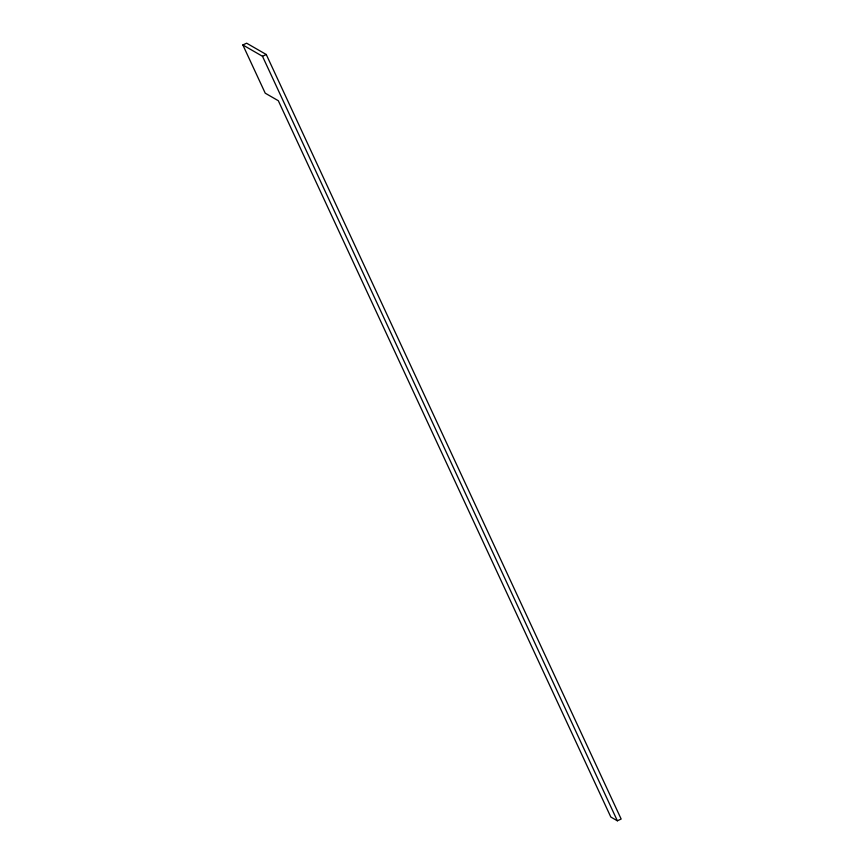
<?xml version="1.0" encoding="UTF-8"?>
<svg xmlns="http://www.w3.org/2000/svg" width="864" height="864" viewBox="0 0 864 864"><rect width="100%" height="100%" fill="white"/><g stroke="black" fill="none" stroke-linecap="round" stroke-linejoin="round"><path stroke-width="1.3" d="M242.849 44.96L246.64 43.2L266.263 54.508L621.151 819.04L617.36 820.8L610.816 817.031L278.316 100.721L265.226 93.182L242.849 44.96L262.483 56.279L617.36 820.8M262.483 56.279L266.263 54.508"/></g></svg>
